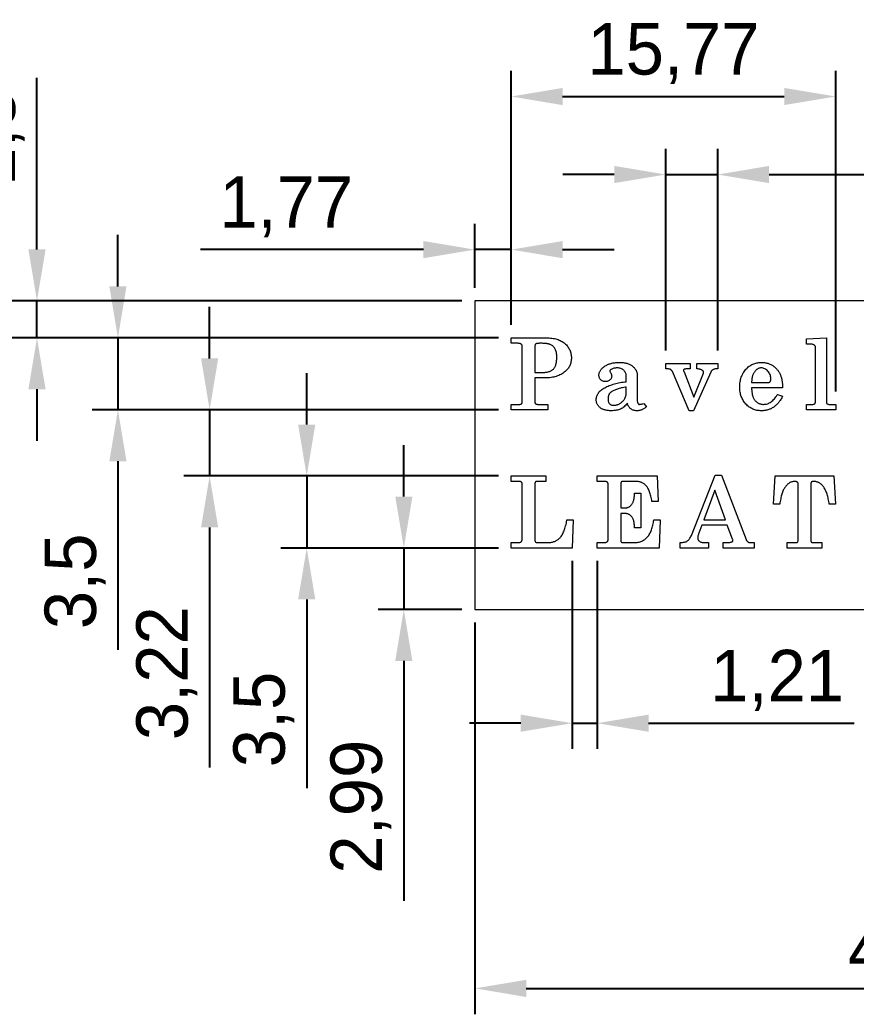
# Model space of a CAD drawing. Header units: millimetres. Extents: x 68 to 243, y 131 to 182.
# Drawn here: x 104.25 to 144.89, y 131.1 to 179.41 of the extents above; entities that cross this region are included whole.
import ezdxf

# ---------------------------------------------------------------- set-up
doc = ezdxf.new("R2010")
doc.units = ezdxf.units.MM
doc.header["$PDSIZE"] = -1
doc.layers.add('AM_5', color=3, linetype='Continuous', lineweight=25)
doc.dimstyles.new('ISO-25', dxfattribs={"dimtxt": 2.5, "dimasz": 2.5, "dimexe": 1.25, "dimexo": 0.625, "dimtad": 1, "dimtxsty": 'Standard', "dimcen": 2.5, "dimadec": 0, "dimazin": 0, "dimtfac": 1, "dimtmove": 0, "dimatfit": 3, "dimfxl": 1, "dimarcsym": 0})
doc.dimstyles.new('ISO-25$0', dxfattribs={"dimtxt": 2.5, "dimasz": 2.5, "dimexe": 1.25, "dimexo": 0.625, "dimtad": 1, "dimtxsty": 'Standard', "dimcen": 2.5, "dimadec": 0, "dimazin": 0, "dimtfac": 1, "dimtmove": 0, "dimatfit": 3, "dimfxl": 1, "dimarcsym": 0})

# ---------------------------------------------------------------- blocks, each defined once
blk = doc.blocks.new('*D6')
at = {"layer": 'AM_5', "color": 0, "lineweight": -2, "transparency": 16777216}
for p, q in [((109.011, 166.463), (109.011, 168.963)), ((127.503, 163.963), (107.761, 163.963)), ((109.011, 163.963), (109.011, 160.463)), ((127.503, 160.463), (107.761, 160.463)), ((109.011, 157.963), (109.011, 148.796))]:
    blk.add_line(p, q, dxfattribs=at)
at = {"layer": 'AM_5', "color": 0, "transparency": 16777216}
for points in [[(108.594, 166.463), (109.428, 166.463), (109.011, 163.963)], [(108.594, 157.963), (109.428, 157.963), (109.011, 160.463)]]:
    blk.add_solid(points, dxfattribs=at)
at = {"layer": 'Defpoints', "color": 0, "transparency": 16777216}
for p in [(128.128, 163.963), (109.011, 160.463), (128.128, 160.463)]:
    blk.add_point(p, dxfattribs=at)
at = {"layer": 'AM_5', "color": 0, "transparency": 16777216, "insert": (106.928, 152.13), "char_height": 2.5, "attachment_point": 5, "rotation": 90}
blk.add_mtext('3,5', dxfattribs=at)
blk = doc.blocks.new('*D7')
at = {"layer": 'AM_5', "color": 0, "lineweight": -2, "transparency": 16777216}
for p, q in [((105.078, 168.26), (105.078, 176.593)), ((125.735, 165.76), (103.828, 165.76)), ((105.078, 163.963), (105.078, 165.76)), ((127.503, 163.963), (103.828, 163.963)), ((105.078, 161.463), (105.078, 158.963))]:
    blk.add_line(p, q, dxfattribs=at)
at = {"layer": 'AM_5', "color": 0, "transparency": 16777216}
for points in [[(104.661, 168.26), (105.495, 168.26), (105.078, 165.76)], [(104.661, 161.463), (105.495, 161.463), (105.078, 163.963)]]:
    blk.add_solid(points, dxfattribs=at)
at = {"layer": 'Defpoints', "color": 0, "transparency": 16777216}
for p in [(105.078, 165.76), (126.36, 165.76), (128.128, 163.963)]:
    blk.add_point(p, dxfattribs=at)
at = {"layer": 'AM_5', "color": 0, "transparency": 16777216, "insert": (102.995, 173.676), "char_height": 2.5, "attachment_point": 5, "rotation": 90}
blk.add_mtext('1,8', dxfattribs=at)
blk = doc.blocks.new('*D8')
at = {"layer": 'AM_5', "color": 0, "lineweight": -2, "transparency": 16777216}
for p, q in [((113.469, 162.963), (113.469, 165.463)), ((127.503, 160.463), (112.219, 160.463)), ((113.469, 160.463), (113.469, 157.248)), ((127.503, 157.248), (112.219, 157.248)), ((113.469, 154.748), (113.469, 143.081))]:
    blk.add_line(p, q, dxfattribs=at)
at = {"layer": 'AM_5', "color": 0, "transparency": 16777216}
for points in [[(113.052, 162.963), (113.885, 162.963), (113.469, 160.463)], [(113.052, 154.748), (113.885, 154.748), (113.469, 157.248)]]:
    blk.add_solid(points, dxfattribs=at)
at = {"layer": 'Defpoints', "color": 0, "transparency": 16777216}
for p in [(128.128, 160.463), (113.469, 157.248), (128.128, 157.248)]:
    blk.add_point(p, dxfattribs=at)
at = {"layer": 'AM_5', "color": 0, "transparency": 16777216, "insert": (111.385, 147.664), "char_height": 2.5, "attachment_point": 5, "rotation": 90}
blk.add_mtext('3,22', dxfattribs=at)
blk = doc.blocks.new('*D9')
at = {"layer": 'AM_5', "color": 0, "lineweight": -2, "transparency": 16777216}
for p, q in [((118.188, 159.748), (118.188, 162.248)), ((127.503, 157.248), (116.938, 157.248)), ((118.188, 157.248), (118.188, 153.748)), ((127.503, 153.748), (116.938, 153.748)), ((118.188, 151.248), (118.188, 142.081))]:
    blk.add_line(p, q, dxfattribs=at)
at = {"layer": 'AM_5', "color": 0, "transparency": 16777216}
for points in [[(117.772, 159.748), (118.605, 159.748), (118.188, 157.248)], [(117.772, 151.248), (118.605, 151.248), (118.188, 153.748)]]:
    blk.add_solid(points, dxfattribs=at)
at = {"layer": 'Defpoints', "color": 0, "transparency": 16777216}
for p in [(128.128, 157.248), (118.188, 153.748), (128.128, 153.748)]:
    blk.add_point(p, dxfattribs=at)
at = {"layer": 'AM_5', "color": 0, "transparency": 16777216, "insert": (116.105, 145.414), "char_height": 2.5, "attachment_point": 5, "rotation": 90}
blk.add_mtext('3,5', dxfattribs=at)
blk = doc.blocks.new('*D10')
at = {"layer": 'AM_5', "color": 0, "lineweight": -2, "transparency": 16777216}
for p, q in [((122.908, 156.248), (122.908, 158.748)), ((127.503, 153.748), (121.658, 153.748)), ((122.908, 153.748), (122.908, 150.76)), ((125.735, 150.76), (121.658, 150.76)), ((122.908, 148.26), (122.908, 136.593))]:
    blk.add_line(p, q, dxfattribs=at)
at = {"layer": 'AM_5', "color": 0, "transparency": 16777216}
for points in [[(122.491, 156.248), (123.325, 156.248), (122.908, 153.748)], [(122.491, 148.26), (123.325, 148.26), (122.908, 150.76)]]:
    blk.add_solid(points, dxfattribs=at)
at = {"layer": 'Defpoints', "color": 0, "transparency": 16777216}
for p in [(128.128, 153.748), (122.908, 150.76), (126.36, 150.76)]:
    blk.add_point(p, dxfattribs=at)
at = {"layer": 'AM_5', "color": 0, "transparency": 16777216, "insert": (120.825, 141.176), "char_height": 2.5, "attachment_point": 5, "rotation": 90}
blk.add_mtext('2,99', dxfattribs=at)
blk = doc.blocks.new('*D11')
at = {"layer": 'AM_5', "color": 0, "lineweight": -2, "transparency": 16777216}
for p, q in [((126.36, 166.385), (126.36, 169.5)), ((128.128, 164.588), (128.128, 169.5)), ((123.86, 168.25), (113.027, 168.25)), ((128.128, 168.25), (126.36, 168.25)), ((130.628, 168.25), (133.128, 168.25))]:
    blk.add_line(p, q, dxfattribs=at)
at = {"layer": 'AM_5', "color": 0, "transparency": 16777216}
for points in [[(123.86, 168.667), (123.86, 167.833), (126.36, 168.25)], [(130.628, 168.667), (130.628, 167.833), (128.128, 168.25)]]:
    blk.add_solid(points, dxfattribs=at)
at = {"layer": 'Defpoints', "color": 0, "transparency": 16777216}
for p in [(126.36, 168.25), (126.36, 165.76), (128.128, 163.963)]:
    blk.add_point(p, dxfattribs=at)
at = {"layer": 'AM_5', "color": 0, "transparency": 16777216, "insert": (117.193, 170.333), "char_height": 2.5, "attachment_point": 5}
blk.add_mtext('1,77', dxfattribs=at)
blk = doc.blocks.new('*D12')
at = {"layer": 'AM_5', "color": 0, "lineweight": -2, "transparency": 16777216}
for p, q in [((128.128, 164.588), (128.128, 176.941)), ((143.9, 161.354), (143.9, 176.941)), ((130.628, 175.691), (141.4, 175.691))]:
    blk.add_line(p, q, dxfattribs=at)
at = {"layer": 'AM_5', "color": 0, "transparency": 16777216}
for points in [[(130.628, 176.108), (130.628, 175.274), (128.128, 175.691)], [(141.4, 176.108), (141.4, 175.274), (143.9, 175.691)]]:
    blk.add_solid(points, dxfattribs=at)
at = {"layer": 'Defpoints', "color": 0, "transparency": 16777216}
for p in [(143.9, 175.691), (128.128, 163.963), (143.9, 160.729)]:
    blk.add_point(p, dxfattribs=at)
at = {"layer": 'AM_5', "color": 0, "transparency": 16777216, "insert": (136.014, 177.774), "char_height": 2.5, "attachment_point": 5}
blk.add_mtext('15,77', dxfattribs=at)
blk = doc.blocks.new('*D13')
at = {"layer": 'AM_5', "color": 0, "lineweight": -2, "transparency": 16777216}
for p, q in [((131.094, 153.123), (131.094, 143.984)), ((132.304, 153.123), (132.304, 143.984)), ((128.594, 145.234), (126.094, 145.234)), ((131.094, 145.234), (132.304, 145.234)), ((134.804, 145.234), (144.804, 145.234))]:
    blk.add_line(p, q, dxfattribs=at)
at = {"layer": 'AM_5', "color": 0, "transparency": 16777216}
for points in [[(128.594, 145.65), (128.594, 144.817), (131.094, 145.234)], [(134.804, 145.65), (134.804, 144.817), (132.304, 145.234)]]:
    blk.add_solid(points, dxfattribs=at)
at = {"layer": 'Defpoints', "color": 0, "transparency": 16777216}
for p in [(131.094, 153.748), (132.304, 153.748), (132.304, 145.234)]:
    blk.add_point(p, dxfattribs=at)
at = {"layer": 'AM_5', "color": 0, "transparency": 16777216, "insert": (141.054, 147.317), "char_height": 2.5, "attachment_point": 5}
blk.add_mtext('1,21', dxfattribs=at)
blk = doc.blocks.new('*D15')
at = {"layer": 'AM_5', "color": 0, "lineweight": -2, "transparency": 16777216}
for p, q in [((135.637, 163.347), (135.637, 173.149)), ((138.163, 163.347), (138.163, 173.149)), ((133.137, 171.899), (130.637, 171.899)), ((135.637, 171.899), (138.163, 171.899)), ((140.663, 171.899), (154.186, 171.899))]:
    blk.add_line(p, q, dxfattribs=at)
at = {"layer": 'AM_5', "color": 0, "transparency": 16777216}
for points in [[(133.137, 172.316), (133.137, 171.482), (135.637, 171.899)], [(140.663, 172.316), (140.663, 171.482), (138.163, 171.899)]]:
    blk.add_solid(points, dxfattribs=at)
at = {"layer": 'Defpoints', "color": 0, "transparency": 16777216}
for p in [(138.163, 171.899), (135.637, 162.722), (138.163, 162.722)]:
    blk.add_point(p, dxfattribs=at)
at = {"layer": 'AM_5', "color": 0, "transparency": 16777216, "insert": (149.603, 173.982), "char_height": 2.5, "attachment_point": 5}
blk.add_mtext('2,53', dxfattribs=at)
blk = doc.blocks.new('*D16')
at = {"layer": 'AM_5', "color": 0, "lineweight": -2, "transparency": 16777216}
for p, q in [((126.36, 150.135), (126.36, 131.096)), ((166.36, 150.135), (166.36, 131.096)), ((128.86, 132.346), (163.86, 132.346))]:
    blk.add_line(p, q, dxfattribs=at)
at = {"layer": 'AM_5', "color": 0, "transparency": 16777216}
for points in [[(128.86, 132.762), (128.86, 131.929), (126.36, 132.346)], [(163.86, 132.762), (163.86, 131.929), (166.36, 132.346)]]:
    blk.add_solid(points, dxfattribs=at)
at = {"layer": 'Defpoints', "color": 0, "transparency": 16777216}
for p in [(126.36, 150.76), (166.36, 150.76), (166.36, 132.346)]:
    blk.add_point(p, dxfattribs=at)
at = {"layer": 'AM_5', "color": 0, "transparency": 16777216, "insert": (146.36, 134.221), "char_height": 2.5, "attachment_point": 5}
blk.add_mtext('40', dxfattribs=at)

msp = doc.modelspace()

# ---------------------------------------------------------------- linework, layer by layer
at = {"color": 7, "linetype": 'Continuous', "lineweight": 15}
for p, q in [((126.36, 165.76), (126.36, 150.76)), ((166.36, 165.76), (126.36, 165.76)), ((128.128, 163.963), (129.818, 163.963)), ((128.128, 163.697), (128.128, 163.963)), ((142.482, 163.916), (143.457, 163.963)), ((142.482, 163.653), (142.482, 163.916)), ((143.457, 163.963), (143.457, 160.828)), ((128.421, 163.697), (128.128, 163.697)), ((128.66, 160.834), (128.66, 163.546)), ((129.28, 163.531), (129.28, 162.279)), ((142.711, 163.653), (142.482, 163.653)), ((142.925, 160.875), (142.925, 163.459)), ((135.637, 162.722), (136.834, 162.722)), ((135.637, 162.457), (135.637, 162.722)), ((136.834, 162.722), (136.834, 162.458)), ((137.144, 162.461), (137.144, 162.722)), ((137.144, 162.722), (138.163, 162.722)), ((138.163, 162.722), (138.163, 162.464)), ((129.28, 162.279), (129.62, 162.279)), ((129.782, 162.014), (129.28, 162.014)), ((129.28, 162.014), (129.28, 160.887)), ((133.721, 161.831), (133.721, 162.12)), ((134.253, 162.155), (134.253, 160.988)), ((136.781, 160.419), (135.96, 162.322)), ((136.531, 162.303), (137.009, 161.083)), ((137.824, 162.291), (136.996, 160.419)), ((137.009, 161.083), (137.471, 162.24)), ((133.721, 161.323), (133.721, 161.57)), ((139.812, 161.792), (140.62, 161.792)), ((141.319, 161.526), (139.813, 161.526)), ((141.067, 161.216), (141.319, 161.125)), ((128.128, 160.463), (128.128, 160.729)), ((128.128, 160.729), (128.51, 160.729)), ((129.9, 160.463), (128.128, 160.463)), ((129.417, 160.729), (129.9, 160.729)), ((129.9, 160.729), (129.9, 160.463)), ((134.568, 160.773), (134.696, 160.612)), ((142.482, 160.463), (142.482, 160.729)), ((142.482, 160.729), (142.752, 160.729)), ((143.9, 160.463), (142.482, 160.463)), ((143.564, 160.729), (143.9, 160.729)), ((143.9, 160.729), (143.9, 160.463)), ((136.996, 160.419), (136.781, 160.419)), ((128.128, 157.248), (129.812, 157.248)), ((128.128, 156.982), (128.128, 157.248)), ((129.812, 157.248), (129.812, 156.982)), ((132.304, 157.248), (135.225, 157.248)), ((132.304, 156.982), (132.304, 157.248)), ((135.225, 157.248), (135.272, 156.007)), ((136.886, 154.358), (138.048, 157.292)), ((138.048, 157.292), (138.349, 157.292)), ((138.349, 157.292), (139.544, 154.169)), ((140.876, 155.874), (140.957, 157.248)), ((140.957, 157.248), (143.81, 157.248)), ((143.81, 157.248), (143.889, 155.874)), ((128.514, 156.982), (128.128, 156.982)), ((128.66, 154.197), (128.66, 156.854)), ((129.28, 156.831), (129.28, 154.146)), ((129.812, 156.982), (129.359, 156.982)), ((132.657, 156.982), (132.304, 156.982)), ((132.835, 154.153), (132.835, 156.849)), ((133.455, 156.851), (133.455, 155.697)), ((134.197, 156.982), (133.53, 156.982)), ((138.026, 156.557), (137.487, 155.121)), ((138.546, 155.121), (138.026, 156.557)), ((142.073, 154.111), (142.073, 156.85)), ((142.693, 156.83), (142.693, 154.129)), ((134.121, 156.406), (134.43, 156.406)), ((134.43, 156.406), (134.43, 154.722)), ((133.455, 155.697), (133.647, 155.697)), ((135.272, 156.007), (134.968, 156.007)), ((141.18, 155.874), (140.876, 155.874)), ((143.889, 155.874), (143.584, 155.874)), ((130.837, 155.121), (131.141, 155.121)), ((131.141, 155.121), (131.094, 153.748)), ((133.623, 155.431), (133.455, 155.431)), ((133.455, 155.431), (133.455, 154.122)), ((135.055, 155.121), (135.361, 155.121)), ((135.361, 155.121), (135.313, 153.748)), ((137.487, 155.121), (138.546, 155.121)), ((134.43, 154.722), (134.121, 154.722)), ((137.399, 154.855), (137.248, 154.477)), ((138.629, 154.855), (137.399, 154.855)), ((138.888, 154.176), (138.629, 154.855)), ((128.128, 153.748), (128.128, 154.014)), ((128.128, 154.014), (128.448, 154.014)), ((131.094, 153.748), (128.128, 153.748)), ((129.456, 154.014), (129.922, 154.014)), ((132.304, 153.748), (132.304, 154.014)), ((132.304, 154.014), (132.606, 154.014)), ((135.313, 153.748), (132.304, 153.748)), ((133.581, 154.014), (134.107, 154.014)), ((136.346, 153.748), (136.346, 154.014)), ((137.72, 153.748), (136.346, 153.748)), ((137.516, 154.014), (137.72, 154.014)), ((137.72, 154.014), (137.72, 153.748)), ((138.429, 153.748), (138.429, 154.014)), ((138.429, 154.014), (138.582, 154.014)), ((139.935, 153.748), (138.429, 153.748)), ((139.747, 154.014), (139.935, 154.014)), ((139.935, 154.014), (139.935, 153.748)), ((141.541, 153.748), (141.541, 154.014)), ((141.541, 154.014), (141.962, 154.014)), ((143.224, 153.748), (141.541, 153.748)), ((142.804, 154.014), (143.224, 154.014)), ((143.224, 154.014), (143.224, 153.748)), ((126.36, 150.76), (166.36, 150.76))]:
    msp.add_line(p, q, dxfattribs=at)
for points, knots in [([(129.818, 163.963), (129.867, 163.962), (129.962, 163.961), (130.1, 163.947), (130.229, 163.926), (130.348, 163.896), (130.459, 163.857), (130.561, 163.81), (130.655, 163.754), (130.737, 163.688), (130.811, 163.618), (130.876, 163.542), (130.93, 163.461), (130.975, 163.376), (131.009, 163.286), (131.035, 163.191), (131.049, 163.092), (131.051, 163.025), (131.052, 162.99)], [0, 0, 0, 0, 0.08258, 0.160785, 0.234169, 0.304004, 0.369952, 0.432961, 0.494217, 0.553851, 0.611954, 0.667756, 0.722442, 0.776339, 0.830828, 0.885488, 0.941645, 1, 1, 1, 1]), ([(128.66, 163.546), (128.659, 163.559), (128.658, 163.582), (128.65, 163.615), (128.635, 163.642), (128.614, 163.664), (128.583, 163.679), (128.54, 163.69), (128.485, 163.696), (128.443, 163.697), (128.421, 163.697)], [0, 0, 0, 0, 0.1143342, 0.2147145, 0.3063893, 0.3915072, 0.4916206, 0.6227388, 0.7929746, 1, 1, 1, 1]), ([(129.554, 163.697), (129.525, 163.697), (129.472, 163.696), (129.404, 163.691), (129.354, 163.683), (129.32, 163.671), (129.3, 163.647), (129.287, 163.616), (129.282, 163.577), (129.28, 163.547), (129.28, 163.531)], [0, 0, 0, 0, 0.228571, 0.407279, 0.535381, 0.619966, 0.687504, 0.769721, 0.873846, 1, 1, 1, 1]), ([(130.343, 163.001), (130.342, 163.044), (130.341, 163.125), (130.327, 163.238), (130.305, 163.335), (130.271, 163.416), (130.228, 163.485), (130.176, 163.543), (130.116, 163.592), (130.058, 163.625), (130.006, 163.646), (129.96, 163.659), (129.908, 163.671), (129.849, 163.681), (129.784, 163.688), (129.713, 163.694), (129.636, 163.696), (129.582, 163.697), (129.554, 163.697)], [0, 0, 0, 0, 0.10456, 0.195766, 0.275722, 0.344836, 0.408092, 0.470224, 0.532183, 0.595736, 0.63008, 0.668614, 0.712129, 0.759712, 0.812593, 0.869761, 0.932381, 1, 1, 1, 1]), ([(142.88, 163.59), (142.868, 163.6), (142.845, 163.619), (142.804, 163.639), (142.758, 163.65), (142.727, 163.652), (142.711, 163.653)], [0, 0, 0, 0, 0.246568, 0.48955, 0.736743, 1, 1, 1, 1]), ([(142.925, 163.459), (142.925, 163.473), (142.924, 163.5), (142.916, 163.537), (142.902, 163.568), (142.887, 163.583), (142.88, 163.59)], [0, 0, 0, 0, 0.30068, 0.558955, 0.79055, 1, 1, 1, 1]), ([(129.62, 162.279), (129.651, 162.28), (129.711, 162.281), (129.798, 162.289), (129.879, 162.3), (129.952, 162.32), (130.018, 162.342), (130.078, 162.371), (130.131, 162.403), (130.177, 162.443), (130.217, 162.489), (130.251, 162.541), (130.279, 162.601), (130.304, 162.667), (130.321, 162.741), (130.334, 162.821), (130.341, 162.909), (130.343, 162.969), (130.343, 163.001)], [0, 0, 0, 0, 0.078576, 0.152161, 0.219882, 0.283521, 0.34203, 0.396935, 0.449232, 0.499147, 0.549444, 0.601566, 0.656471, 0.715372, 0.77887, 0.847258, 0.920842, 1, 1, 1, 1]), ([(131.052, 162.99), (131.051, 162.956), (131.049, 162.889), (131.035, 162.791), (131.012, 162.699), (130.978, 162.612), (130.936, 162.531), (130.883, 162.456), (130.822, 162.385), (130.774, 162.344), (130.75, 162.324)], [0, 0, 0, 0, 0.135272, 0.265291, 0.389739, 0.511986, 0.631642, 0.751688, 0.874592, 1, 1, 1, 1]), ([(132.392, 162.146), (132.393, 162.166), (132.394, 162.205), (132.409, 162.263), (132.429, 162.32), (132.46, 162.375), (132.498, 162.429), (132.546, 162.48), (132.602, 162.53), (132.665, 162.578), (132.736, 162.622), (132.812, 162.661), (132.893, 162.694), (132.979, 162.72), (133.07, 162.741), (133.166, 162.756), (133.267, 162.765), (133.336, 162.766), (133.371, 162.767)], [0, 0, 0, 0, 0.046871, 0.093164, 0.140126, 0.18929, 0.240737, 0.295377, 0.353894, 0.416746, 0.482214, 0.549324, 0.618081, 0.688593, 0.76166, 0.837636, 0.916787, 1, 1, 1, 1]), ([(132.979, 162.428), (132.971, 162.423), (132.956, 162.413), (132.937, 162.396), (132.926, 162.375), (132.925, 162.36), (132.924, 162.353)], [0, 0, 0, 0, 0.3012856, 0.5522873, 0.7840802, 1, 1, 1, 1]), ([(132.924, 162.353), (132.926, 162.341), (132.93, 162.313), (132.944, 162.288), (132.952, 162.274)], [0, 0, 0, 0, 0.423723, 1, 1, 1, 1]), ([(133.277, 162.501), (133.25, 162.5), (133.197, 162.498), (133.12, 162.485), (133.047, 162.462), (133.002, 162.439), (132.979, 162.428)], [0, 0, 0, 0, 0.25994, 0.509631, 0.75582, 1, 1, 1, 1]), ([(133.721, 162.12), (133.72, 162.145), (133.717, 162.195), (133.692, 162.267), (133.653, 162.332), (133.598, 162.39), (133.532, 162.44), (133.454, 162.475), (133.369, 162.498), (133.308, 162.5), (133.277, 162.501)], [0, 0, 0, 0, 0.116451, 0.228723, 0.344117, 0.467466, 0.594387, 0.722305, 0.856107, 1, 1, 1, 1]), ([(133.371, 162.767), (133.406, 162.766), (133.473, 162.765), (133.57, 162.757), (133.661, 162.744), (133.745, 162.725), (133.823, 162.701), (133.894, 162.67), (133.959, 162.635), (133.997, 162.606), (134.016, 162.592)], [0, 0, 0, 0, 0.1525736, 0.2954471, 0.4300411, 0.5573154, 0.6756575, 0.7886089, 0.8964564, 1, 1, 1, 1]), ([(134.016, 162.592), (134.035, 162.576), (134.071, 162.545), (134.12, 162.495), (134.16, 162.441), (134.195, 162.388), (134.22, 162.331), (134.24, 162.274), (134.251, 162.215), (134.252, 162.175), (134.253, 162.155)], [0, 0, 0, 0, 0.143769, 0.279709, 0.40821, 0.530885, 0.650578, 0.766615, 0.88287, 1, 1, 1, 1]), ([(135.96, 162.322), (135.953, 162.334), (135.941, 162.356), (135.918, 162.385), (135.893, 162.409), (135.864, 162.427), (135.826, 162.441), (135.776, 162.45), (135.712, 162.456), (135.664, 162.457), (135.637, 162.457)], [0, 0, 0, 0, 0.106468, 0.205448, 0.29459, 0.380434, 0.479553, 0.615475, 0.788617, 1, 1, 1, 1]), ([(136.834, 162.458), (136.812, 162.457), (136.773, 162.457), (136.716, 162.455), (136.668, 162.453), (136.627, 162.451), (136.593, 162.448), (136.567, 162.445), (136.548, 162.442), (136.528, 162.437), (136.508, 162.418), (136.505, 162.396), (136.504, 162.385)], [0, 0, 0, 0, 0.1746277, 0.3283865, 0.4613459, 0.5754593, 0.6668636, 0.7393738, 0.7933494, 0.8251602, 0.9083989, 1, 1, 1, 1]), ([(136.504, 162.385), (136.505, 162.37), (136.508, 162.341), (136.523, 162.316), (136.531, 162.303)], [0, 0, 0, 0, 0.484013, 1, 1, 1, 1]), ([(137.48, 162.289), (137.479, 162.3), (137.477, 162.321), (137.46, 162.351), (137.432, 162.377), (137.394, 162.4), (137.346, 162.419), (137.288, 162.437), (137.22, 162.451), (137.17, 162.458), (137.144, 162.461)], [0, 0, 0, 0, 0.0779967, 0.1573995, 0.2479086, 0.3544523, 0.4821781, 0.6306047, 0.8033075, 1, 1, 1, 1]), ([(138.163, 162.464), (138.135, 162.461), (138.085, 162.456), (138.017, 162.443), (137.963, 162.428), (137.922, 162.409), (137.892, 162.384), (137.865, 162.358), (137.843, 162.326), (137.83, 162.303), (137.824, 162.291)], [0, 0, 0, 0, 0.2058067, 0.3772681, 0.5152992, 0.6205377, 0.7122819, 0.8033807, 0.8992296, 1, 1, 1, 1]), ([(139.237, 161.564), (139.238, 161.608), (139.24, 161.693), (139.254, 161.818), (139.277, 161.936), (139.31, 162.049), (139.352, 162.155), (139.404, 162.255), (139.465, 162.348), (139.535, 162.434), (139.611, 162.512), (139.693, 162.58), (139.779, 162.638), (139.87, 162.685), (139.965, 162.721), (140.065, 162.748), (140.169, 162.763), (140.239, 162.766), (140.276, 162.767)], [0, 0, 0, 0, 0.073676, 0.14384, 0.211758, 0.277094, 0.341258, 0.403982, 0.466432, 0.529035, 0.59074, 0.650493, 0.70862, 0.766117, 0.822837, 0.880477, 0.93915, 1, 1, 1, 1]), ([(140.28, 162.501), (140.266, 162.5), (140.237, 162.499), (140.195, 162.491), (140.153, 162.477), (140.113, 162.456), (140.073, 162.431), (140.036, 162.4), (139.998, 162.363), (139.961, 162.321), (139.928, 162.274), (139.897, 162.221), (139.873, 162.162), (139.852, 162.098), (139.835, 162.029), (139.823, 161.955), (139.815, 161.875), (139.813, 161.82), (139.812, 161.792)], [0, 0, 0, 0, 0.045855, 0.09174, 0.137719, 0.185579, 0.235337, 0.287786, 0.343116, 0.402758, 0.465219, 0.529667, 0.597118, 0.668539, 0.743723, 0.823806, 0.909143, 1, 1, 1, 1]), ([(140.276, 162.767), (140.304, 162.766), (140.36, 162.765), (140.442, 162.757), (140.522, 162.743), (140.598, 162.725), (140.671, 162.699), (140.741, 162.67), (140.807, 162.633), (140.87, 162.592), (140.929, 162.547), (140.985, 162.497), (141.036, 162.443), (141.084, 162.386), (141.127, 162.324), (141.165, 162.258), (141.199, 162.189), (141.219, 162.141), (141.229, 162.117)], [0, 0, 0, 0, 0.069048, 0.136154, 0.201092, 0.264642, 0.326921, 0.387995, 0.449252, 0.510101, 0.570925, 0.631312, 0.691231, 0.751433, 0.81229, 0.873395, 0.936124, 1, 1, 1, 1]), ([(140.743, 161.979), (140.742, 162.014), (140.738, 162.082), (140.712, 162.181), (140.667, 162.27), (140.606, 162.35), (140.535, 162.416), (140.456, 162.465), (140.37, 162.495), (140.31, 162.499), (140.28, 162.501)], [0, 0, 0, 0, 0.135864, 0.265675, 0.393163, 0.523688, 0.651226, 0.769152, 0.883679, 1, 1, 1, 1]), ([(130.75, 162.324), (130.718, 162.299), (130.653, 162.249), (130.547, 162.186), (130.435, 162.133), (130.317, 162.089), (130.193, 162.055), (130.061, 162.031), (129.924, 162.016), (129.83, 162.014), (129.782, 162.014)], [0, 0, 0, 0, 0.117928, 0.236227, 0.355398, 0.476461, 0.600387, 0.728738, 0.861696, 1, 1, 1, 1]), ([(132.693, 161.836), (132.673, 161.837), (132.632, 161.839), (132.575, 161.857), (132.522, 161.884), (132.476, 161.922), (132.439, 161.969), (132.412, 162.023), (132.395, 162.082), (132.393, 162.124), (132.392, 162.146)], [0, 0, 0, 0, 0.128196, 0.250769, 0.370772, 0.494024, 0.618596, 0.741145, 0.866088, 1, 1, 1, 1]), ([(133.012, 162.1), (133.011, 162.083), (133.009, 162.05), (132.993, 162.001), (132.966, 161.956), (132.929, 161.915), (132.884, 161.879), (132.827, 161.854), (132.763, 161.838), (132.717, 161.837), (132.693, 161.836)], [0, 0, 0, 0, 0.10854, 0.217048, 0.328567, 0.448513, 0.573482, 0.703556, 0.843827, 1, 1, 1, 1]), ([(132.952, 162.274), (132.961, 162.257), (132.978, 162.226), (132.997, 162.179), (133.01, 162.138), (133.012, 162.112), (133.012, 162.1)], [0, 0, 0, 0, 0.311425, 0.576913, 0.805509, 1, 1, 1, 1]), ([(137.471, 162.24), (137.474, 162.248), (137.479, 162.264), (137.48, 162.281), (137.48, 162.289)], [0, 0, 0, 0, 0.52895, 1, 1, 1, 1]), ([(140.62, 161.792), (140.63, 161.793), (140.647, 161.794), (140.672, 161.8), (140.693, 161.814), (140.713, 161.831), (140.728, 161.856), (140.736, 161.89), (140.743, 161.931), (140.743, 161.962), (140.743, 161.979)], [0, 0, 0, 0, 0.108743, 0.207209, 0.301847, 0.397563, 0.505664, 0.640918, 0.802363, 1, 1, 1, 1]), ([(141.229, 162.117), (141.236, 162.097), (141.25, 162.057), (141.267, 161.994), (141.281, 161.926), (141.295, 161.855), (141.304, 161.779), (141.312, 161.699), (141.316, 161.614), (141.318, 161.556), (141.319, 161.526)], [0, 0, 0, 0, 0.103608, 0.212476, 0.32697, 0.447797, 0.575719, 0.710139, 0.851112, 1, 1, 1, 1]), ([(132.259, 160.959), (132.26, 160.988), (132.263, 161.045), (132.283, 161.129), (132.316, 161.208), (132.362, 161.283), (132.421, 161.354), (132.493, 161.42), (132.578, 161.482), (132.675, 161.54), (132.781, 161.593), (132.895, 161.641), (133.016, 161.685), (133.144, 161.725), (133.279, 161.759), (133.42, 161.789), (133.568, 161.813), (133.67, 161.825), (133.721, 161.831)], [0, 0, 0, 0, 0.0470406, 0.0929275, 0.138865, 0.1860537, 0.2356515, 0.2879712, 0.3448766, 0.4061593, 0.4712904, 0.5382214, 0.6081631, 0.6804662, 0.7555716, 0.8338263, 0.9152191, 1, 1, 1, 1]), ([(133.721, 161.57), (133.681, 161.564), (133.602, 161.553), (133.49, 161.529), (133.385, 161.504), (133.288, 161.476), (133.199, 161.445), (133.119, 161.41), (133.046, 161.373), (133.002, 161.344), (132.981, 161.33)], [0, 0, 0, 0, 0.156257, 0.302886, 0.439959, 0.568579, 0.688205, 0.799576, 0.902895, 1, 1, 1, 1]), ([(140.282, 160.419), (140.246, 160.419), (140.175, 160.421), (140.07, 160.437), (139.97, 160.462), (139.875, 160.498), (139.783, 160.543), (139.696, 160.599), (139.614, 160.665), (139.537, 160.74), (139.467, 160.823), (139.405, 160.913), (139.353, 161.008), (139.311, 161.108), (139.277, 161.214), (139.254, 161.326), (139.24, 161.443), (139.238, 161.523), (139.237, 161.564)], [0, 0, 0, 0, 0.0623812, 0.1229438, 0.1823371, 0.2407346, 0.2995121, 0.3584618, 0.41929, 0.4817223, 0.5449421, 0.6069936, 0.6693863, 0.7318595, 0.7959168, 0.8616511, 0.9292372, 1, 1, 1, 1]), ([(139.813, 161.526), (139.814, 161.492), (139.817, 161.426), (139.825, 161.332), (139.838, 161.246), (139.855, 161.167), (139.876, 161.097), (139.902, 161.034), (139.932, 160.978), (139.956, 160.947), (139.968, 160.932)], [0, 0, 0, 0, 0.164041, 0.3151981, 0.4540867, 0.5822196, 0.7002491, 0.8079843, 0.9081001, 1, 1, 1, 1]), ([(132.988, 160.419), (132.96, 160.419), (132.905, 160.419), (132.824, 160.427), (132.749, 160.439), (132.678, 160.454), (132.613, 160.476), (132.552, 160.502), (132.497, 160.532), (132.448, 160.568), (132.403, 160.606), (132.365, 160.649), (132.332, 160.693), (132.306, 160.741), (132.284, 160.792), (132.27, 160.845), (132.261, 160.901), (132.26, 160.94), (132.259, 160.959)], [0, 0, 0, 0, 0.083418, 0.162417, 0.237212, 0.307442, 0.374549, 0.438647, 0.499955, 0.559776, 0.617433, 0.673119, 0.726955, 0.780361, 0.833244, 0.887356, 0.942307, 1, 1, 1, 1]), ([(132.981, 161.33), (132.969, 161.321), (132.946, 161.304), (132.916, 161.271), (132.891, 161.235), (132.871, 161.195), (132.855, 161.151), (132.843, 161.103), (132.836, 161.051), (132.836, 161.015), (132.835, 160.997)], [0, 0, 0, 0, 0.115586, 0.230651, 0.346223, 0.463088, 0.587361, 0.715445, 0.853709, 1, 1, 1, 1]), ([(132.835, 160.997), (132.836, 160.971), (132.838, 160.924), (132.851, 160.858), (132.874, 160.802), (132.909, 160.758), (132.949, 160.726), (132.992, 160.701), (133.04, 160.687), (133.073, 160.685), (133.09, 160.684)], [0, 0, 0, 0, 0.1678546, 0.3127195, 0.4422978, 0.5617048, 0.6742118, 0.781895, 0.8898364, 1, 1, 1, 1]), ([(133.09, 160.684), (133.111, 160.685), (133.153, 160.686), (133.214, 160.694), (133.273, 160.709), (133.33, 160.729), (133.384, 160.755), (133.437, 160.786), (133.487, 160.823), (133.534, 160.866), (133.578, 160.912), (133.617, 160.962), (133.649, 161.016), (133.675, 161.072), (133.696, 161.13), (133.71, 161.192), (133.72, 161.257), (133.721, 161.301), (133.721, 161.323)], [0, 0, 0, 0, 0.063029, 0.124485, 0.18507, 0.245254, 0.304991, 0.366107, 0.427971, 0.492159, 0.556775, 0.619468, 0.68094, 0.74285, 0.80457, 0.867845, 0.932823, 1, 1, 1, 1]), ([(134.253, 160.988), (134.253, 160.964), (134.254, 160.921), (134.26, 160.864), (134.269, 160.818), (134.282, 160.794), (134.287, 160.784)], [0, 0, 0, 0, 0.3388643, 0.612802, 0.8350948, 1, 1, 1, 1]), ([(139.968, 160.932), (139.983, 160.915), (140.011, 160.883), (140.06, 160.843), (140.109, 160.807), (140.161, 160.778), (140.214, 160.756), (140.27, 160.74), (140.328, 160.731), (140.367, 160.729), (140.387, 160.729)], [0, 0, 0, 0, 0.136517, 0.26726, 0.393154, 0.514988, 0.635073, 0.754951, 0.875939, 1, 1, 1, 1]), ([(141.319, 161.125), (141.305, 161.097), (141.276, 161.04), (141.228, 160.96), (141.177, 160.886), (141.125, 160.816), (141.068, 160.753), (141.01, 160.694), (140.949, 160.642), (140.886, 160.595), (140.82, 160.552), (140.75, 160.518), (140.679, 160.487), (140.604, 160.462), (140.527, 160.442), (140.448, 160.429), (140.366, 160.42), (140.31, 160.419), (140.282, 160.419)], [0, 0, 0, 0, 0.0728133, 0.1425624, 0.2103587, 0.2756823, 0.3390426, 0.4008251, 0.4612979, 0.5207966, 0.5792335, 0.6376148, 0.6958663, 0.7545802, 0.8141176, 0.8743124, 0.936516, 1, 1, 1, 1]), ([(140.387, 160.729), (140.42, 160.73), (140.486, 160.733), (140.583, 160.757), (140.676, 160.795), (140.764, 160.85), (140.847, 160.919), (140.926, 161.004), (141.001, 161.103), (141.045, 161.177), (141.067, 161.216)], [0, 0, 0, 0, 0.113601, 0.225213, 0.337698, 0.453852, 0.576222, 0.706452, 0.847413, 1, 1, 1, 1]), ([(128.51, 160.729), (128.523, 160.729), (128.547, 160.73), (128.58, 160.734), (128.606, 160.743), (128.633, 160.759), (128.655, 160.79), (128.658, 160.819), (128.66, 160.834)], [0, 0, 0, 0, 0.186396, 0.344334, 0.477823, 0.586697, 0.78684, 1, 1, 1, 1]), ([(129.28, 160.887), (129.28, 160.872), (129.28, 160.846), (129.284, 160.812), (129.288, 160.788), (129.295, 160.777), (129.298, 160.772)], [0, 0, 0, 0, 0.372596, 0.663751, 0.870222, 1, 1, 1, 1]), ([(129.298, 160.772), (129.307, 160.765), (129.324, 160.752), (129.354, 160.739), (129.385, 160.73), (129.406, 160.729), (129.417, 160.729)], [0, 0, 0, 0, 0.256898, 0.503562, 0.747599, 1, 1, 1, 1]), ([(133.773, 160.79), (133.748, 160.758), (133.701, 160.695), (133.619, 160.615), (133.532, 160.55), (133.439, 160.5), (133.338, 160.463), (133.23, 160.437), (133.112, 160.422), (133.03, 160.42), (132.988, 160.419)], [0, 0, 0, 0, 0.133074, 0.258334, 0.377292, 0.491731, 0.608173, 0.730023, 0.860905, 1, 1, 1, 1]), ([(134.233, 160.419), (134.205, 160.419), (134.151, 160.421), (134.074, 160.439), (134.004, 160.467), (133.94, 160.508), (133.885, 160.56), (133.838, 160.625), (133.799, 160.703), (133.782, 160.76), (133.773, 160.79)], [0, 0, 0, 0, 0.129444, 0.249808, 0.3671308, 0.481792, 0.5982973, 0.7222975, 0.8546662, 1, 1, 1, 1]), ([(134.696, 160.612), (134.679, 160.597), (134.644, 160.566), (134.588, 160.528), (134.533, 160.493), (134.475, 160.466), (134.416, 160.444), (134.356, 160.431), (134.295, 160.42), (134.254, 160.419), (134.233, 160.419)], [0, 0, 0, 0, 0.136542, 0.268019, 0.395477, 0.517731, 0.639546, 0.758736, 0.878707, 1, 1, 1, 1]), ([(134.287, 160.784), (134.292, 160.776), (134.302, 160.761), (134.318, 160.744), (134.33, 160.732), (134.339, 160.73), (134.342, 160.729)], [0, 0, 0, 0, 0.372216, 0.660404, 0.863171, 1, 1, 1, 1]), ([(134.342, 160.729), (134.357, 160.729), (134.389, 160.731), (134.441, 160.74), (134.502, 160.754), (134.545, 160.766), (134.568, 160.773)], [0, 0, 0, 0, 0.18649, 0.417442, 0.685398, 1, 1, 1, 1]), ([(142.752, 160.729), (142.766, 160.729), (142.793, 160.729), (142.83, 160.737), (142.861, 160.748), (142.885, 160.765), (142.904, 160.786), (142.916, 160.813), (142.924, 160.842), (142.925, 160.864), (142.925, 160.875)], [0, 0, 0, 0, 0.165031, 0.308943, 0.430924, 0.541571, 0.647117, 0.756511, 0.871941, 1, 1, 1, 1]), ([(143.457, 160.828), (143.457, 160.819), (143.457, 160.805), (143.459, 160.786), (143.46, 160.773), (143.463, 160.767), (143.464, 160.765)], [0, 0, 0, 0, 0.390681, 0.6952, 0.893159, 1, 1, 1, 1]), ([(143.464, 160.765), (143.48, 160.754), (143.511, 160.734), (143.547, 160.731), (143.564, 160.729)], [0, 0, 0, 0, 0.52812, 1, 1, 1, 1]), ([(128.66, 156.854), (128.659, 156.864), (128.659, 156.883), (128.652, 156.91), (128.641, 156.932), (128.626, 156.951), (128.605, 156.965), (128.579, 156.976), (128.548, 156.981), (128.526, 156.981), (128.514, 156.982)], [0, 0, 0, 0, 0.13694, 0.255178, 0.366268, 0.472023, 0.581407, 0.702505, 0.841368, 1, 1, 1, 1]), ([(129.359, 156.982), (129.349, 156.98), (129.328, 156.977), (129.304, 156.959), (129.291, 156.935), (129.284, 156.908), (129.28, 156.872), (129.28, 156.846), (129.28, 156.831)], [0, 0, 0, 0, 0.162613, 0.334883, 0.438144, 0.584178, 0.769241, 1, 1, 1, 1]), ([(132.835, 156.849), (132.835, 156.86), (132.833, 156.88), (132.827, 156.908), (132.814, 156.932), (132.796, 156.951), (132.771, 156.966), (132.74, 156.975), (132.701, 156.981), (132.673, 156.982), (132.657, 156.982)], [0, 0, 0, 0, 0.124798, 0.236237, 0.337835, 0.435323, 0.543334, 0.668132, 0.821431, 1, 1, 1, 1]), ([(133.53, 156.982), (133.521, 156.981), (133.501, 156.979), (133.48, 156.962), (133.467, 156.942), (133.46, 156.918), (133.456, 156.887), (133.456, 156.864), (133.455, 156.851)], [0, 0, 0, 0, 0.166059, 0.343551, 0.449706, 0.595179, 0.775955, 1, 1, 1, 1]), ([(134.968, 156.007), (134.96, 156.052), (134.944, 156.14), (134.917, 156.264), (134.885, 156.378), (134.852, 156.48), (134.814, 156.57), (134.776, 156.651), (134.733, 156.719), (134.686, 156.777), (134.637, 156.825), (134.585, 156.868), (134.528, 156.903), (134.469, 156.932), (134.405, 156.954), (134.339, 156.971), (134.269, 156.98), (134.221, 156.981), (134.197, 156.982)], [0, 0, 0, 0, 0.100413, 0.193238, 0.278365, 0.356848, 0.427714, 0.492328, 0.550707, 0.603698, 0.653179, 0.702238, 0.74973, 0.797911, 0.845998, 0.895813, 0.946578, 1, 1, 1, 1]), ([(141.428, 156.692), (141.415, 156.671), (141.386, 156.627), (141.349, 156.551), (141.314, 156.466), (141.282, 156.369), (141.253, 156.261), (141.225, 156.142), (141.2, 156.012), (141.187, 155.921), (141.18, 155.874)], [0, 0, 0, 0, 0.087005, 0.183358, 0.291146, 0.408851, 0.538939, 0.680902, 0.833995, 1, 1, 1, 1]), ([(141.899, 156.982), (141.877, 156.981), (141.833, 156.979), (141.769, 156.965), (141.707, 156.942), (141.647, 156.91), (141.588, 156.869), (141.532, 156.818), (141.478, 156.759), (141.445, 156.715), (141.428, 156.692)], [0, 0, 0, 0, 0.114569, 0.227555, 0.341719, 0.45902, 0.58248, 0.712824, 0.851577, 1, 1, 1, 1]), ([(142.073, 156.85), (142.072, 156.861), (142.072, 156.88), (142.064, 156.908), (142.052, 156.931), (142.035, 156.95), (142.011, 156.965), (141.98, 156.975), (141.942, 156.981), (141.914, 156.982), (141.899, 156.982)], [0, 0, 0, 0, 0.124331, 0.23339, 0.335726, 0.433272, 0.538789, 0.666943, 0.817864, 1, 1, 1, 1]), ([(142.829, 156.982), (142.817, 156.982), (142.794, 156.982), (142.764, 156.976), (142.739, 156.968), (142.719, 156.956), (142.707, 156.935), (142.698, 156.908), (142.694, 156.872), (142.693, 156.845), (142.693, 156.83)], [0, 0, 0, 0, 0.149927, 0.276346, 0.380938, 0.466399, 0.554212, 0.667742, 0.816062, 1, 1, 1, 1]), ([(143.584, 155.874), (143.578, 155.919), (143.565, 156.006), (143.541, 156.132), (143.513, 156.249), (143.482, 156.357), (143.447, 156.457), (143.409, 156.548), (143.367, 156.63), (143.322, 156.705), (143.273, 156.77), (143.22, 156.826), (143.164, 156.875), (143.104, 156.914), (143.04, 156.945), (142.973, 156.966), (142.902, 156.98), (142.854, 156.981), (142.829, 156.982)], [0, 0, 0, 0, 0.092624, 0.179608, 0.261551, 0.338159, 0.410239, 0.477276, 0.540371, 0.59904, 0.654623, 0.707031, 0.757236, 0.805658, 0.853351, 0.90095, 0.949905, 1, 1, 1, 1]), ([(133.647, 155.697), (133.664, 155.698), (133.697, 155.699), (133.745, 155.706), (133.79, 155.718), (133.833, 155.736), (133.874, 155.759), (133.912, 155.787), (133.948, 155.819), (133.982, 155.857), (134.012, 155.901), (134.04, 155.952), (134.062, 156.011), (134.082, 156.076), (134.097, 156.149), (134.11, 156.228), (134.117, 156.315), (134.12, 156.375), (134.121, 156.406)], [0, 0, 0, 0, 0.052074, 0.102421, 0.151126, 0.199676, 0.247511, 0.296622, 0.347238, 0.399412, 0.454903, 0.51467, 0.579842, 0.65088, 0.727643, 0.8117, 0.902381, 1, 1, 1, 1]), ([(129.922, 154.014), (129.951, 154.014), (130.007, 154.015), (130.09, 154.027), (130.168, 154.045), (130.243, 154.071), (130.314, 154.104), (130.38, 154.145), (130.443, 154.193), (130.502, 154.25), (130.557, 154.316), (130.608, 154.394), (130.655, 154.485), (130.7, 154.588), (130.739, 154.704), (130.776, 154.832), (130.809, 154.972), (130.827, 155.07), (130.837, 155.121)], [0, 0, 0, 0, 0.0540903, 0.106424, 0.1570624, 0.2064087, 0.2551488, 0.3042617, 0.3536907, 0.4042502, 0.4577684, 0.5166415, 0.5805864, 0.6508664, 0.7279195, 0.811378, 0.9022969, 1, 1, 1, 1]), ([(134.121, 154.722), (134.12, 154.755), (134.117, 154.818), (134.11, 154.908), (134.097, 154.99), (134.082, 155.064), (134.061, 155.129), (134.038, 155.188), (134.011, 155.238), (133.979, 155.28), (133.945, 155.316), (133.907, 155.347), (133.867, 155.373), (133.824, 155.395), (133.778, 155.411), (133.729, 155.422), (133.677, 155.43), (133.641, 155.431), (133.623, 155.431)], [0, 0, 0, 0, 0.099262, 0.191056, 0.274983, 0.351935, 0.421102, 0.484819, 0.542393, 0.595127, 0.644855, 0.693831, 0.742585, 0.791324, 0.840467, 0.891116, 0.944414, 1, 1, 1, 1]), ([(134.107, 154.014), (134.14, 154.014), (134.205, 154.016), (134.3, 154.029), (134.389, 154.05), (134.473, 154.081), (134.552, 154.12), (134.624, 154.168), (134.693, 154.224), (134.754, 154.29), (134.812, 154.364), (134.863, 154.447), (134.908, 154.538), (134.949, 154.638), (134.984, 154.747), (135.013, 154.864), (135.039, 154.989), (135.05, 155.076), (135.055, 155.121)], [0, 0, 0, 0, 0.061476, 0.120049, 0.176225, 0.231144, 0.284556, 0.338148, 0.392379, 0.447595, 0.504758, 0.564531, 0.6271, 0.693478, 0.763353, 0.837736, 0.916453, 1, 1, 1, 1]), ([(128.448, 154.014), (128.467, 154.014), (128.502, 154.015), (128.55, 154.022), (128.588, 154.034), (128.617, 154.053), (128.638, 154.079), (128.65, 154.112), (128.659, 154.152), (128.659, 154.181), (128.66, 154.197)], [0, 0, 0, 0, 0.172934, 0.318035, 0.435939, 0.534673, 0.629088, 0.735875, 0.856514, 1, 1, 1, 1]), ([(129.28, 154.146), (129.28, 154.133), (129.281, 154.108), (129.285, 154.076), (129.294, 154.051), (129.308, 154.033), (129.331, 154.023), (129.363, 154.018), (129.406, 154.014), (129.438, 154.014), (129.456, 154.014)], [0, 0, 0, 0, 0.152319, 0.272288, 0.366142, 0.439432, 0.522461, 0.640785, 0.798823, 1, 1, 1, 1]), ([(132.606, 154.014), (132.627, 154.014), (132.665, 154.014), (132.717, 154.021), (132.758, 154.032), (132.789, 154.046), (132.81, 154.068), (132.825, 154.093), (132.834, 154.122), (132.835, 154.142), (132.835, 154.153)], [0, 0, 0, 0, 0.203095, 0.373744, 0.507268, 0.614202, 0.706699, 0.798756, 0.893615, 1, 1, 1, 1]), ([(136.346, 154.014), (136.383, 154.014), (136.45, 154.016), (136.544, 154.03), (136.624, 154.052), (136.689, 154.088), (136.744, 154.137), (136.795, 154.198), (136.843, 154.273), (136.871, 154.329), (136.886, 154.358)], [0, 0, 0, 0, 0.157353, 0.294147, 0.411341, 0.513066, 0.613849, 0.728207, 0.85623, 1, 1, 1, 1]), ([(137.248, 154.477), (137.239, 154.455), (137.223, 154.411), (137.206, 154.348), (137.195, 154.291), (137.193, 154.254), (137.192, 154.237)], [0, 0, 0, 0, 0.2934, 0.557089, 0.792761, 1, 1, 1, 1]), ([(137.192, 154.237), (137.193, 154.221), (137.195, 154.189), (137.211, 154.145), (137.237, 154.106), (137.273, 154.072), (137.32, 154.046), (137.377, 154.026), (137.443, 154.016), (137.49, 154.014), (137.516, 154.014)], [0, 0, 0, 0, 0.110121, 0.213101, 0.316863, 0.426493, 0.545706, 0.679861, 0.829119, 1, 1, 1, 1]), ([(138.901, 154.111), (138.901, 154.121), (138.899, 154.143), (138.892, 154.164), (138.888, 154.176)], [0, 0, 0, 0, 0.463564, 1, 1, 1, 1]), ([(139.544, 154.169), (139.549, 154.157), (139.558, 154.133), (139.577, 154.101), (139.599, 154.075), (139.622, 154.051), (139.65, 154.035), (139.68, 154.022), (139.712, 154.015), (139.735, 154.014), (139.747, 154.014)], [0, 0, 0, 0, 0.145727, 0.278094, 0.403754, 0.521521, 0.637025, 0.75228, 0.873482, 1, 1, 1, 1]), ([(133.455, 154.122), (133.456, 154.111), (133.456, 154.093), (133.462, 154.068), (133.468, 154.047), (133.481, 154.033), (133.499, 154.023), (133.521, 154.017), (133.549, 154.014), (133.57, 154.014), (133.581, 154.014)], [0, 0, 0, 0, 0.1548082, 0.2844254, 0.3901601, 0.4797687, 0.5726271, 0.6894624, 0.8311461, 1, 1, 1, 1]), ([(138.582, 154.014), (138.614, 154.014), (138.671, 154.015), (138.75, 154.021), (138.814, 154.033), (138.849, 154.047), (138.865, 154.053)], [0, 0, 0, 0, 0.328067, 0.604001, 0.825308, 1, 1, 1, 1]), ([(138.865, 154.053), (138.87, 154.056), (138.881, 154.063), (138.893, 154.077), (138.9, 154.093), (138.901, 154.105), (138.901, 154.111)], [0, 0, 0, 0, 0.267434, 0.510789, 0.75018, 1, 1, 1, 1]), ([(141.962, 154.014), (141.971, 154.014), (141.988, 154.014), (142.011, 154.019), (142.031, 154.027), (142.052, 154.042), (142.07, 154.071), (142.072, 154.097), (142.073, 154.111)], [0, 0, 0, 0, 0.160222, 0.302646, 0.423872, 0.535482, 0.75513, 1, 1, 1, 1]), ([(142.693, 154.129), (142.693, 154.118), (142.693, 154.097), (142.698, 154.069), (142.704, 154.048), (142.715, 154.032), (142.732, 154.024), (142.751, 154.017), (142.776, 154.014), (142.794, 154.014), (142.804, 154.014)], [0, 0, 0, 0, 0.179791, 0.325693, 0.435909, 0.525733, 0.612635, 0.718306, 0.845336, 1, 1, 1, 1])]:
    msp.add_open_spline(points, degree=3, knots=knots, dxfattribs=at)

# ---------------------------------------------------------------- dimensions: what is measured, and where the dimension line sits
at = {"layer": 'AM_5'}
for base, p2, picture, middle in [((143.9, 175.691), (143.9, 160.729), '*D12', (136.014, 177.774)), ((126.36, 168.25), (126.36, 165.76), '*D11', (117.193, 170.333))]:
    dim = msp.add_linear_dim(base=base, p1=(128.128, 163.963), p2=p2, dimstyle='ISO-25$0', override={"dimtzin": 0}, dxfattribs=at)
    dim.commit()
    dim.dimension.update_dxf_attribs({"geometry": picture, "text_midpoint": middle})
for base, p1, p2, angle, dimstyle, picture, middle in [((105.078, 165.76), (128.128, 163.963), (126.36, 165.76), 90, 'ISO-25', '*D7', (102.995, 173.676)), ((109.011, 160.463), (128.128, 163.963), (128.128, 160.463), 90, 'ISO-25$0', '*D6', (106.928, 152.13)), ((113.4686, 157.2477), (128.128, 160.4629), (128.128, 157.2477), 90, 'ISO-25$0', '*D8', (111.3853, 147.6644)), ((118.188, 153.748), (128.128, 157.248), (128.128, 153.748), 90, 'ISO-25$0', '*D9', (116.105, 145.414)), ((122.908, 150.76), (128.128, 153.748), (126.36, 150.76), 90, 'ISO-25$0', '*D10', (120.825, 141.176)), ((132.304, 145.234), (131.094, 153.748), (132.304, 153.748), 0, 'ISO-25$0', '*D13', (141.054, 147.317)), ((166.36, 132.346), (126.36, 150.76), (166.36, 150.76), 0, 'ISO-25$0', '*D16', (146.36, 134.221))]:
    dim = msp.add_linear_dim(base=base, p1=p1, p2=p2, angle=angle, dimstyle=dimstyle, override={"dimtzin": 0}, dxfattribs=at)
    dim.commit()
    dim.dimension.update_dxf_attribs({"geometry": picture, "text_midpoint": middle})
dim = msp.add_linear_dim(base=(138.163, 171.899), p1=(135.637, 162.722), p2=(138.163, 162.722), dimstyle='ISO-25$0', override={"dimtzin": 0}, dxfattribs=at)
dim.commit()
dim.dimension.update_dxf_attribs({"geometry": '*D15', "text_midpoint": (149.603, 171.899), "dimtype": 160})

doc.saveas('drawing.dxf')
